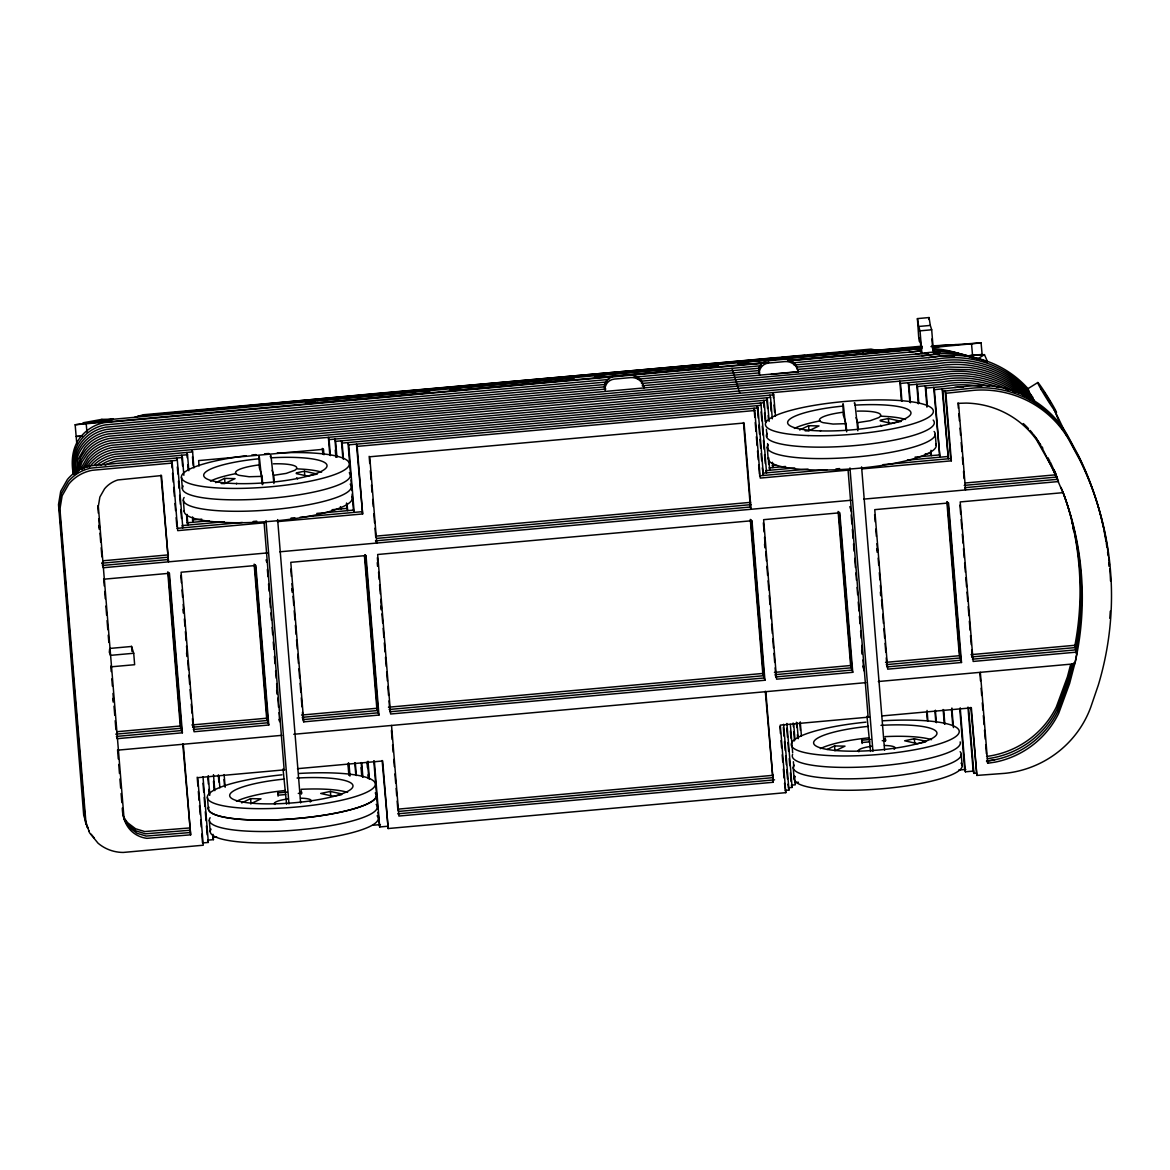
<?xml version="1.0" encoding="UTF-8"?>
<svg xmlns="http://www.w3.org/2000/svg" width="1170" height="1170" viewBox="0 0 1170 1170"><rect width="100%" height="100%" fill="white"/><g stroke="black" fill="none" stroke-linecap="round" stroke-linejoin="round"><path stroke-width="1.5" d="M928.995 319.498L929.068 317.553L917.426 318.606L918.655 336.726L919.591 341.874L919.591 337.911L920.249 340.002L921.258 352.316M270.226 456.666L270.68 455.349A42.237 1.887 84.8 0 1 271.074 456.622L273.912 483.502M75.86 472.753L78.054 459.43L84.796 447.613A39.195 38.391 -17.6 0 1 108.093 433.953L605.841 389.04M854.217 403.123L854.626 402.67A42.237 1.887 84.8 0 1 855.036 403.928L857.859 430.809M76.781 470.501L80.554 457.514L85.512 449.88A39.195 38.391 -17.6 0 1 108.81 436.22L935.81 361.603A101.161 99.055 -17.6 0 1 1029.688 393.442L1032.876 397.449M77.498 472.768L81.271 459.766L86.229 452.147A39.195 38.391 -17.6 0 1 109.527 438.472L936.526 363.855A101.161 99.055 -17.6 0 1 1030.404 395.709L1034.061 400.301M1074.616 646.776C1082.776 605.943 1081.548 563.457 1072.29 522.917M1075.332 649.028C1085.541 597.387 1081.285 543.012 1063.515 493.477M1075.742 653.006C1086.579 599.362 1082.045 542.646 1062.594 491.459M994.646 759.827L987.012 760.983L987.729 763.249L995.363 762.094A89.432 87.575 -17.6 0 0 1058.704 713.305L1069.585 683.587L1075.23 662.001L1077.043 652.085L1074.894 645.284L970.998 654.659M1070.594 664.721L1067.435 676.801L1056.261 707.133A89.373 87.516 -17.6 0 1 986.559 756.449M1072.13 663.814L1068.151 679.068L1056.978 709.386A89.373 87.516 -17.6 0 1 987.275 758.716M1073.68 662.907L1068.868 681.335L1057.695 711.653M78.946 470.574L81.988 462.033L86.946 454.399A39.195 38.391 -17.6 0 1 110.243 440.739L937.243 366.122A101.161 99.055 -17.6 0 1 1034.412 401.895M80.935 468.483L87.662 456.666A39.195 38.391 -17.6 0 1 110.96 443.006L948.3 367.029L969.111 367.453A101.161 99.055 -17.6 0 1 1030.697 398.97M82.075 469.74L88.379 458.933A39.195 38.391 -17.6 0 1 111.676 445.273L949.016 369.281L969.828 369.72A101.161 99.055 -17.6 0 1 1030.244 399.979M1061.629 702.483L1057.987 711.053A89.432 87.575 -17.6 0 1 986.471 761.114M84.138 468.819L89.096 461.199A39.195 38.391 -17.6 0 1 112.393 447.525L939.393 372.908A101.161 99.055 -17.6 0 1 1024.788 396.294M87.106 467.137L89.812 463.452A39.195 38.391 -17.6 0 1 113.11 449.792L940.11 375.175A101.161 99.055 -17.6 0 1 1018.851 393.164M89.066 467.722L90.529 465.718A39.195 38.391 -17.6 0 1 113.826 452.059L940.826 377.442A101.161 99.055 -17.6 0 1 1015.341 392.476M977.667 358.897L984.453 354.642L987.363 361.311M1027.889 388.718L1037.805 382.531M215.689 482.654L224.611 478.398L235.053 478.618L224.655 483.59L221.174 483.517M799.651 429.975L808.572 425.719L819.015 425.938L808.602 430.896L805.121 430.823M241.678 802.883L250.599 798.627L261.042 798.847L250.643 803.819M827.117 749.487L834.546 745.933L845.003 746.153L836.082 750.423M134.711 417.266L143.486 414.736L871.05 349.099L876.52 350.283M296.302 472.899L304.405 471.203L317.304 474.069L307.578 476.102L296.288 473.601M880.264 420.22L888.366 418.509L901.266 421.375L891.525 423.423L880.249 420.907M341.684 793.933L330.393 791.432L320.668 793.465L333.567 796.331L341.669 794.635M925.631 741.253L914.355 738.738L904.629 740.785L917.514 743.652L925.631 741.941M76.781 443.693L75.158 424.768L113.271 419.357L104.949 420.015M101.629 420.293L922.019 346.159M915.466 354.13L921.872 353.281L921.141 351.015L792.543 362.89M1103.442 527.787A319.264 312.639 -17.6 0 0 1078.638 455.949L1067.698 435.664A101.161 99.055 -17.6 0 0 972.27 385.808L934.391 389.654L933.675 387.387L939.876 457.207L934.391 389.654M942.859 391.219L948.344 458.772L942.143 388.952L942.859 391.219L945.141 391.014L945.857 393.281L973.703 390.327A101.161 99.055 -17.6 0 1 1069.131 440.198L1080.071 460.483A319.264 312.639 -17.6 0 1 1098.294 685.152L1090.791 707.104A101.161 99.055 -17.6 0 1 1004.781 773.341L976.862 775.418L970.807 707.382M933.368 347.446L981.089 342.883L982.127 354.539L965.308 356.323M918.669 346.993L922.062 346.627M272.127 470.296L273.721 475.312L286.226 473.397L294.752 470.311A31.795 6.289 -4.6 0 0 296.697 467.547L296.361 466.962A30.683 6.069 -4.6 0 0 273.37 463.832M856.074 417.617L857.668 422.633L870.173 420.703L878.699 417.631A31.795 6.289 -4.6 0 0 880.659 414.867L880.323 414.268A30.683 6.069 -4.6 0 0 857.317 411.138M933.016 347.168L940.563 346.247L931.101 346.715M315.388 400.725C292.851 402.495 315.417 404.103 320.741 402.422L418.611 393.588C442.202 392.009 422.238 389.917 414.809 391.76L316.938 400.593M917.426 318.606L918.669 326.474L930.311 325.435L931.686 329.779L933.543 352.653M918.669 326.474L920.044 330.832L931.686 329.779M305.399 401.017L138.06 416.11L373.376 393.734L778.035 357.698M309.041 400.681L316.324 400.023M321.779 399.54L329.048 398.882M334.518 398.385L341.786 397.727M347.241 397.244L354.525 396.586M359.98 396.089L367.248 395.431M372.703 394.933L379.987 394.29M387.255 393.632L394.539 392.974M399.994 392.476L407.277 391.818M412.732 391.336L420.001 390.678M425.456 390.18L460.015 387.065M463.656 386.729L472.753 385.91M476.395 385.588L485.491 384.769M490.947 384.272L498.215 383.614M503.67 383.116L510.954 382.473M516.409 381.976L523.692 381.318M529.147 380.82L536.416 380.162M541.871 379.68L549.154 379.022M554.609 378.524L561.892 377.866M567.348 377.384L601.906 374.254M607.362 373.771L614.63 373.113M620.1 372.616L627.369 371.958M632.824 371.475L640.107 370.817M645.562 370.32L652.831 369.661M658.286 369.179L665.569 368.521M671.024 368.023L678.308 367.365M683.763 366.868L692.859 366.049M698.314 365.566L705.583 364.908M711.038 364.411L745.612 361.296M749.239 360.974L756.522 360.316M761.977 359.819L771.074 359M774.716 358.663L783.798 357.844M789.267 357.362L796.536 356.704M801.991 356.207L809.274 355.548M814.73 355.066L821.998 354.408M827.453 353.91L834.736 353.252M840.192 352.755L843.833 352.433M852.93 351.614L856.572 351.278M865.654 350.459L869.295 350.137L865.771 350.4M788.463 360.214L895.489 350.561L862.67 351.351L750.204 361.501C713.539 365.274 772.917 363.797 768.514 362.013M901.412 350.02L921.199 348.236M75.158 424.768L764.303 362.7M787.936 360.579L920.644 348.601M611.808 376.872L104.496 422.633A39.195 38.391 -17.6 0 0 81.198 436.308C72.204 446.647 70.917 461.155 73.3 474.157M764.551 363.08L613.665 376.813A10.194 9.974 -17.6 0 0 604.495 384.886L604.554 389.157M788.2 360.945L908.198 350.123A101.161 99.055 -17.6 0 1 922.019 348.543M608.897 379.46L105.212 424.9A39.195 38.391 -17.6 0 0 81.929 438.56C73.432 448.417 71.575 462.135 73.871 474.61M633.847 377.208L761.641 365.669M607.318 381.932L105.929 427.167A39.195 38.391 -17.6 0 0 82.646 440.827C75.158 449.719 72.35 461.858 74.295 473.236M638.206 379.138L759.871 368.155M794.196 365.069L921.287 353.603A101.161 99.055 -17.6 0 1 979.115 359.731M928.556 353.106L921.901 353.706L920.044 330.832M606.221 384.36L106.66 429.419A39.195 38.391 -17.6 0 0 83.362 443.094C76.357 451.503 73.213 462.867 74.865 473.674M640.736 381.244L758.818 370.583M796.858 367.146L927.825 355.329A101.161 99.055 -17.6 0 1 987.246 362.144M605.124 386.773L107.377 431.686A39.195 38.391 -17.6 0 0 84.079 445.36C77.542 453.287 74.149 463.876 75.436 474.128M641.452 383.497L759.593 372.85M797.706 369.398L934.362 357.069A101.161 99.055 -17.6 0 1 1028.24 388.923M642.169 385.764L935.093 359.336A101.161 99.055 -17.6 0 1 1028.956 391.175M771.162 374.341L798.218 371.899L797.501 369.647A12.548 12.285 -17.6 0 0 784.119 359.322L767.9 360.784A10.194 9.974 -17.6 0 0 758.745 368.872L758.803 373.128M775.461 416.169L773.721 394.846L114.543 454.311A39.195 38.391 -17.6 0 0 94.375 464.636M901.383 400.696L899.803 381.142L900.52 383.409L941.543 379.694A101.161 99.055 -17.6 0 1 1008.701 390.297M772.302 418.787L770.562 397.449L115.274 456.578A39.195 38.391 -17.6 0 0 96.218 465.865M909.85 402.261L908.271 382.707L908.988 384.974L942.259 381.961A101.161 99.055 -17.6 0 1 998.493 387.445M193.913 467.927L192.611 451.927L115.991 458.845A39.195 38.391 -17.6 0 0 100.547 465.309M329.823 455.13L328.375 437.346L329.092 439.613L767.403 400.067L769.143 421.405M918.318 403.825L916.739 384.272L917.456 386.524L942.976 384.228A101.161 99.055 -17.6 0 1 989.396 386.378M188.823 470.72L187.522 454.721L116.707 461.112A39.195 38.391 -17.6 0 0 105.183 465.163M336.346 456.87L334.912 439.086L335.629 441.353L764.244 402.685L765.838 422.238M926.932 407.16L925.207 385.837L925.923 388.089L943.707 386.495A101.161 99.055 -17.6 0 1 981.703 386.641M183.865 475.283L182.418 457.499L90.733 465.777A39.195 38.391 -17.6 0 0 67.436 479.437L60.708 491.254L58.5 504.577L83.728 815.461L89.49 832.718L98.017 843.16A39.195 38.391 -17.6 0 0 123.186 852.447L203.244 845.223L197.759 777.67L284.778 769.816M342.883 458.611L341.435 440.827L342.152 443.094L761.085 405.288L766.569 472.841L765.853 470.589L794.737 467.985M224.201 521.776L182.081 525.593L182.798 527.846L177.328 460.293L91.45 468.044A39.195 38.391 -17.6 0 0 68.153 481.704L61.425 493.521L59.217 506.829L85.381 822.13M350.707 476.351L347.973 442.567L348.689 444.834L757.941 407.906L763.41 475.459L762.27 467.868M264.742 522.785L177.708 530.639L172.224 463.071L92.167 470.296A39.195 38.391 -17.6 0 0 68.869 483.971L62.142 495.773L59.933 509.096L86.097 824.397M277.422 521.63L362.642 513.952L356.44 444.132L357.157 446.399L754.782 410.524L760.251 478.077L849.435 470.033M775.783 465.031L772.171 465.367L772.887 467.62L772.463 462.296M192.289 520.006L201.737 519.158M769.012 467.971L785.538 466.479M925.236 453.872L930.691 453.39L931.408 455.642L930.969 450.318M186.615 515.692L187.185 522.8L209.255 520.811M332.075 509.725L346.92 508.38L347.636 510.647L347.066 503.539M915.057 457.119L939.159 454.954M316.777 513.425L353.442 510.12L354.174 512.387L348.689 444.834M762.694 473.192L808.09 469.097M907.379 460.146L947.627 456.519M176.992 528.372L242.336 522.478M253.144 521.498L256.771 521.177M291.037 518.076L294.84 517.74M300.046 517.272L361.925 511.685M759.535 475.81L826.868 469.74M835.936 468.921L839.607 468.585M883.072 464.666L950.625 458.567L951.342 460.834L862.173 468.877M102.975 560.781L168.465 554.872M375.862 536.153L750.643 502.339M965.323 482.976L1056.291 474.757M101.878 563.209L167.368 557.286M376.594 538.419L751.359 504.606M964.212 485.389L1057.007 477.024M168.085 559.553L102.594 565.461L103.311 567.728L268.091 552.854M375.482 540.847L750.262 507.034L751.052 509.286L744.061 423.013L369.735 456.783L376.74 543.055L376.023 540.789M279.776 551.801L851.043 500.263M863.752 499.122L1058.44 481.557L1057.724 479.291L964.943 487.656L965.543 489.937L958.522 403.328L966.23 403.094A89.432 87.575 -17.6 0 1 1036.518 439.832L1052.02 467.166L1062.93 492.672L960.204 501.93L973.147 661.445L1077.043 652.085M104.232 579.165L169.445 573.285L182.388 732.8L117.175 738.679L116.459 736.413L181.672 730.533L168.875 572.832M110.053 648.414L131.566 646.469L131.961 651.383M111.355 666.798L134.638 664.706L133.716 653.269L110.419 655.361L109.322 651.88M116.839 731.733L180.238 726.014L182.388 732.8M191.88 724.961L266.643 718.219L268.793 725.005L194.03 731.747L181.087 572.232L255.85 565.49L268.793 725.005M301.582 715.06L376.813 708.274L378.963 715.06L303.732 721.846L302.299 717.327L377.53 710.541L364.879 554.639M388.455 707.221L762.781 673.452L764.931 680.238L390.604 714.007L377.661 554.492L751.988 520.723L764.931 680.238M774.423 672.399L850.605 665.525L852.755 672.311L776.573 679.185L763.63 519.67L839.811 512.796L852.755 672.311M885.544 662.381L959.356 655.712L961.506 662.498L887.694 669.167L874.75 509.652L948.563 502.983L961.506 662.498M115.742 734.16L180.955 728.266L168.304 572.379M192.597 727.228L267.36 720.471L254.709 564.583M389.171 709.488L763.498 675.719L750.847 519.816M886.26 664.633L960.073 657.979L947.422 502.091M971.714 656.926L1075.61 647.551M193.313 729.48L268.076 722.738L255.279 565.037M389.888 711.755L764.215 677.971L751.418 520.27M838.671 511.904L851.321 667.792L775.14 674.666L775.856 676.918L852.038 670.059L839.241 512.343M972.431 659.193L1076.327 649.818M118.112 750.116L281.794 735.345M293.758 734.277L865.829 682.651M878.334 681.525L1074.762 663.799M297.472 768.675L382.692 760.983L388.177 828.535L785.787 792.66L780.302 725.107L869.471 717.064M882.209 715.908L971.378 707.865L976.862 775.418M278.109 796.17L277.846 792.909L286.811 792.105M862.071 743.491L861.807 740.215L870.758 739.411M285.729 794.518L278.562 795.176L277.846 792.909M298.277 793.392L301.86 793.07L301.143 790.803L301.407 794.079M869.69 741.838L862.524 742.482L861.807 740.215M882.224 740.698L885.822 740.376L885.09 738.124L885.368 741.385M189.291 827.98L144.714 831.548L135.574 828.755L128.013 823.036A27.437 26.866 -17.6 0 1 122.938 815.066M397.683 809.172L773.37 775.286M190.008 830.247L145.431 833.8L136.29 831.022L128.729 825.303A27.437 26.866 -17.6 0 1 123.669 817.333M398.414 811.439L772.273 777.699M190.374 832.528L146.148 836.067L137.007 833.289L129.022 827.161M397.698 813.823L774.555 779.834M183.31 744.237L190.666 834.839L146.864 838.334A27.466 26.895 -17.6 0 1 132.444 832.016C125.541 826.166 122.484 816.938 122.28 808.09M765.853 691.675L773.209 782.277L398.897 816.046L391.541 725.444M794.781 782.54L798.423 782.218M213.086 837.354L216.713 837.018M791.622 785.158L795.264 784.821L794.547 775.929M958.713 770.079L965.82 769.436M208.011 840.133L213.437 839.65L212.998 834.312M373.171 825.23L380.425 824.587M788.478 787.761L792.105 787.439L786.913 723.44M959.78 709.093L964.694 769.538L965.411 771.805L973.762 771.045M202.966 842.926L208.333 842.429L202.995 776.661M377.968 812.272L379.694 826.971L386.978 826.312M785.304 790.379L788.946 790.057L783.607 724.274M967.956 707.104L973.162 771.103L973.879 773.37L976.146 773.165M781.633 357.391L805.004 355.431M808.587 355.124L817.552 354.378M822.919 353.925L831.87 353.194M851.526 351.57L856.864 351.132M837.237 352.755L844.389 352.155M82.514 435.927L76.196 436.425L82.543 436.322M846.685 431.847L846.027 423.672L833.04 424.066L823.08 422.648A31.795 6.289 -4.6 0 1 819.526 420.381L819.483 419.752A30.683 6.069 -4.6 0 1 842.093 412.366M262.738 484.541L262.065 476.365L249.078 476.746L239.119 475.342A31.795 6.289 -4.6 0 1 235.565 473.06L235.536 472.446A30.683 6.069 -4.6 0 1 258.131 465.046M981.089 342.883L931.408 346.291M922.121 347.212L868.842 350.795L901.66 350.005M976.789 354.832L982.127 354.539M932.592 345.867L956.314 344.638M969.886 355.402L984.453 354.642M932.826 350.269L935.503 350.181A101.161 99.055 -17.6 0 1 974.157 358.663M933.543 352.521L936.219 352.448A101.161 99.055 -17.6 0 1 939.7 352.579M94.112 837.822L91.187 834.269M129.446 827.556L124.386 819.6M929.068 317.553L930.311 325.435M375.234 792.953L375.819 793.757M1040.613 445.068L1035.406 437.024A89.373 87.516 -17.6 0 0 1033.212 434.128M1035.801 437.565L1040.759 445.346M88.759 830.451L89.344 831.358M881.595 426.304L881.244 425.704A30.683 6.069 -4.6 0 0 880.571 425.163M297.633 478.983L297.282 478.398A30.683 6.069 -4.6 0 0 296.551 477.857M1042.251 447.174L1042.777 448.139M1047.91 457.675L1049.914 461.389M1041.402 446.53L1057.563 478.925M86.097 824.133L88.043 828.199M86.814 826.4L87.457 827.716M1064.934 431.847L1054.272 409.719L1062.214 429.229M1065.592 433.309L1066.908 436.234M1053.994 469.638L1056.101 474.347M1050.587 462.633L1056.817 476.614M846.027 423.672L843.234 414.897L842.985 403.723A42.237 1.887 84.8 0 1 843.38 404.981L846.071 430.048M849.844 506.654L851.453 511.743M862.787 666.169L864.396 671.258M773.721 394.846L773.004 392.579L773.443 397.917M769.845 395.197L770.562 397.449M767.403 400.067L766.686 397.8L767.549 408.476M764.244 402.685L763.527 400.418L764.112 407.526M760.368 403.036L761.085 405.288M757.941 407.906L757.209 405.639L758.219 418.085M754.782 410.524L754.065 408.257L754.782 417.149M731.952 368.36L739.835 393.252M791.388 785.172L792.105 787.439M788.946 790.057L787.936 784.236M785.787 792.66L784.5 783.286M773.209 782.277L765.282 691.221M340.397 506.639L341.113 508.906M388.177 828.535L382.122 760.5M262.065 476.365L259.287 467.576L259.023 456.402A42.237 1.887 84.8 0 1 259.433 457.675L262.255 484.555M266.058 559.903L266.775 562.17M279.001 719.433L279.718 721.685L278.986 712.632M191.895 449.66L192.611 451.927M187.522 454.721L186.805 452.454L187.229 457.792M182.418 457.499L181.701 455.247L182.564 465.909M176.597 458.026L177.328 460.293M172.224 463.071L171.507 460.819L172.092 467.927M187.185 522.8L187.902 525.052L187.039 514.39M212.721 837.384L213.437 839.65M207.617 840.177L208.333 842.429M131.508 646.308L133.716 653.269M190.666 834.839L182.739 743.784M124.078 818.868L98.324 506.347L99.874 497.045L104.583 488.767A27.466 26.895 -17.6 0 1 117.79 479.963L161.504 475.561L168.509 561.849L160.934 475.108M1071.574 520.65L1072.203 523.838M1072.817 527.026L1073.446 530.229M759.52 375.394L759.462 371.124A10.194 9.974 -17.6 0 1 768.617 363.051L784.836 361.589A12.548 12.285 -17.6 0 1 798.218 371.899M605.27 391.423L605.212 387.153A10.194 9.974 -17.6 0 1 614.382 379.08L630.601 377.617A12.548 12.285 -17.6 0 1 643.983 387.928L643.266 385.661A12.548 12.285 -17.6 0 0 629.884 375.351M971.539 344.009L972.577 355.665M862.67 351.351L862.963 354.685M86.214 423.891L86.96 432.213M980.343 672.326L987.729 763.249M957.952 402.875L958.391 408.286M958.83 413.697L959.415 420.907M960 428.132L960.585 435.342M961.17 442.567L961.901 451.591M962.34 457.002L962.925 464.212M963.51 471.437L964.095 478.647M979.919 673.701L980.519 680.969M981.103 688.252L981.703 695.521M982.288 702.79L982.873 710.073M983.327 715.528L984.058 724.61M984.496 730.065L985.242 739.162M985.681 744.617L986.412 753.714M959.926 505.104L960.672 514.171M961.111 519.612L961.842 528.679M962.281 534.12L963.027 543.172M963.466 548.613L964.197 557.68M964.636 563.121L965.382 572.174M965.82 577.614L966.552 586.682M966.99 592.122L967.736 601.175M968.175 606.616L968.906 615.683M969.345 621.124L970.076 630.191M970.53 635.617L971.261 644.685M971.7 650.125L972.285 657.379M945.857 393.281L951.342 460.834M950.625 458.567L945.141 391.014L972.987 388.074A101.161 99.055 -17.6 0 1 1068.415 437.931L1079.354 458.216A319.264 312.639 -17.6 0 1 1108.312 554.521M968.541 707.587L973.879 773.37M947.993 502.53L960.789 660.246L886.977 666.9L886.246 657.832M946.852 501.637L959.356 655.712M931.905 338.949L932.622 347.753M960.219 707.806L965.411 771.805M935.225 433.953L936.161 445.39M961.213 754.182L962.149 765.619M925.923 388.089L927.357 405.873M951.883 708.011L953.462 727.579M951.459 709.312L952.746 725.312M917.456 386.524L918.757 402.524M943.707 710.014L944.863 724.23M943.137 709.517L944.292 723.747M908.988 384.974L910.421 402.743M935.386 710.219L936.395 722.665M934.947 711.521L935.81 722.183M900.52 383.409L901.953 401.178M927.049 710.439L927.927 721.1M926.625 711.726L927.342 720.618M888.366 418.509L888.761 423.408M914.355 738.738L914.75 743.637M874.619 514.639L875.204 521.878M875.789 529.132L876.388 536.386M876.973 543.64L877.558 550.88M878.144 558.134L878.743 565.388M879.328 572.642L879.913 579.896M880.352 585.322L881.098 594.389M881.536 599.83L882.268 608.897M882.706 614.338L883.452 623.391M883.891 628.831L884.622 637.899M885.061 643.339L885.792 652.392M876.842 548.628L877.134 552.255M880.381 592.122L880.674 595.749M861.588 466.874L884.593 750.233M857.668 422.633L858.21 429.156M849.946 467.927L872.937 751.286M848.074 470.15L868.125 717.181M851.175 514.917L851.906 523.984M852.36 529.425L853.091 538.492M853.53 543.918L854.115 551.172M854.714 558.426L855.445 567.494M855.884 572.934L856.469 580.174M857.054 587.428L857.654 594.682M858.239 601.936L858.97 610.989M859.409 616.429L860.008 623.683M860.594 630.937L861.178 638.191M861.763 645.43L862.363 652.684M862.948 659.938L863.533 667.192M870.553 751.447L866.985 716.289M861.646 650.418L861.939 654.045M838.1 511.451L850.605 665.525M808.572 425.719L808.967 430.618M834.546 745.933L834.956 750.833M800.265 721.875L801.421 736.105M774.014 405.025L774.598 412.132M799.841 723.177L800.412 730.285M796.96 722.709L798.262 738.709M770.43 402.304L771.147 411.197M796.39 722.226L796.814 727.564M797.399 734.672L797.691 738.226M793.655 723.543L794.956 739.542M768.134 415.584L768.427 419.138M793.084 723.06L793.377 726.614M793.801 731.952L794.532 740.844M766.408 429.346L766.994 436.454M767.564 443.576L768.149 450.684M768.719 457.792L769.728 470.238M790.35 724.376L792.66 752.822M793.392 761.714L793.816 767.052M764.536 412.864L765.268 421.756M767.242 447.393L768.163 458.83M768.441 460.863L768.719 464.417M790.364 731.001L790.935 738.124M793.231 767.622L794.152 779.059M761.1 411.913L761.816 420.805M762.255 426.143L762.972 435.035M763.41 440.359L764.127 449.251M764.551 454.589L765.282 463.481M786.766 728.281L787.498 737.173M787.922 742.511L788.639 751.403M789.223 758.511L789.794 765.619M790.379 772.726L791.095 781.619M758.803 425.193L759.52 434.085M759.959 439.423L760.675 448.315M761.114 453.638L761.685 460.761M783.33 727.345L784.046 736.237M784.47 741.561L785.202 750.453M785.626 755.791L786.357 764.683M786.781 770.006L787.512 778.898M755.206 422.472L755.937 431.364M756.361 436.702L757.092 445.594M757.516 450.918L758.248 459.81M758.672 465.148L759.403 474.025M763.352 522.844L764.098 531.911M764.536 537.352L765.268 546.405M765.706 551.845L766.452 560.913M766.891 566.353L767.622 575.421M768.061 580.846L768.807 589.914M769.246 595.354L769.977 604.422M770.416 609.848L771.147 618.915M771.6 624.356L772.332 633.423M772.77 638.864L773.502 647.917M773.955 653.357L774.686 662.425M775.125 667.865L775.856 676.918M779.878 726.394L780.448 733.517M781.033 740.625L781.604 747.732M782.189 754.84L782.759 761.962M783.344 769.07L784.061 777.962M764.551 544.152L764.844 547.779M743.491 422.546L750.336 507.019M750.277 519.378L762.781 673.452M369.164 456.315L369.749 463.51M370.334 470.691L371.065 479.685M371.49 485.067L372.075 492.263M372.66 499.458L373.245 506.639M373.83 513.835L374.561 522.814M375 528.211L375.731 537.205M377.384 557.666L377.983 564.92M378.568 572.174L379.153 579.428M379.592 584.854L380.323 593.921M380.776 599.362L381.508 608.429M381.947 613.87L382.678 622.923M383.131 628.363L383.862 637.431M384.301 642.871L385.032 651.924M385.471 657.365L386.217 666.432M386.656 671.872L387.387 680.94M387.826 686.366L388.572 695.433M389.01 700.874L389.742 709.941M391.409 730.431L392.14 739.498M392.579 744.924L393.178 752.178M393.763 759.432L394.348 766.672M394.933 773.926L395.679 782.979M396.118 788.419L396.703 795.673M397.142 801.099L397.873 810.167M377.252 562.653L377.559 566.28M380.791 606.162L381.084 609.789M357.157 446.399L362.642 513.952M378.963 715.06L366.02 555.545L290.789 562.331L303.732 721.846M365.449 555.092L378.246 712.793L303.015 719.594L302.43 712.34M364.455 556.013L376.813 708.274M374.356 761.202L379.694 826.971M351 479.905L351.863 490.566M352.155 494.12L353.442 510.12M373.786 760.719L376.535 794.488M376.813 798.042L377.691 808.719M342.152 443.094L343.453 459.093M367.98 761.231L369.413 779.015M346.495 503.056L346.92 508.38M367.541 762.533L368.842 778.533M367 762.153L367.438 767.593M368.038 774.847L368.331 778.474M335.629 441.353L336.931 457.353M361.735 763.059L362.89 777.275M361.164 762.562L362.32 776.792M335.278 450.055L335.863 457.251M361.062 767.666L361.647 774.92M329.092 439.613L330.393 455.613M355.344 763.089L356.353 775.534M354.773 762.606L355.782 775.052M323.929 454.75L323.49 449.309L198.637 460.585L199.076 466.011M348.967 763.323L350.005 776.002M322.92 448.856L323.359 454.296M348.397 762.869L349.435 775.549M322.35 448.403L322.788 453.843M347.973 764.229L348.865 775.096M304.405 471.203L304.814 476.102M330.393 791.432L330.803 796.331M290.803 569.132L291.403 576.386M291.988 583.64L292.573 590.879M293.012 596.32L293.758 605.387M294.196 610.828L294.928 619.895M295.366 625.321L296.098 634.389M296.551 639.829L297.282 648.897M297.721 654.337L298.452 663.39M298.906 668.83L299.637 677.898M300.076 683.338L300.807 692.391M301.26 697.832L301.992 706.899M291.856 588.627L292.149 592.254M277.641 519.568L300.631 802.927M273.721 475.312L274.248 481.85M265.985 520.621L288.975 803.966M264.127 522.844L284.164 769.875M286.591 804.141L283.023 768.982M267.36 569.424L267.959 576.678M268.544 583.918L269.129 591.172M269.714 598.426L270.46 607.493M270.899 612.934L271.484 620.173M272.069 627.427L272.668 634.681M273.253 641.935L273.839 649.174M274.423 656.428L275.023 663.683M275.608 670.936L276.193 678.191M276.632 683.616L277.363 692.684M277.817 698.124L278.548 707.192M276.647 690.417L276.939 694.044M254.139 564.13L266.643 718.219M224.611 478.398L225.006 483.298M250.599 798.627L250.994 803.527M224.128 774.598L225.152 787.264M223.996 779.571L224.435 784.997M218.863 775.403L219.872 787.849M192.48 456.783L193.196 465.66M218.293 774.92L218.863 782.028M192.567 516.935L193.006 522.273M213.481 774.642L214.783 790.642M187.814 464.899L188.238 470.238M213.481 781.268L214.212 790.159M208.245 775.651L209.825 795.205M207.807 776.938L208.392 784.046M208.816 789.384L209.255 794.722M181.452 477.199L182.374 488.636M183.31 500.073L184.231 511.509M207.441 797.428L208.362 808.865M209.298 820.302L210.22 831.738M177.328 466.918L177.898 474.025M178.483 481.148L179.054 488.256M179.639 495.363L180.355 504.255M180.794 509.593L181.511 518.471M203.01 783.286L203.726 792.178M204.165 797.501L204.882 806.393M205.306 811.731L206.037 820.623M206.461 825.947L207.192 834.839M172.516 473.265L173.248 482.142M173.672 487.48L174.403 496.372M174.974 503.48L175.559 510.588M176.129 517.71L176.845 526.588M180.809 575.406L181.394 582.66M181.993 589.914L182.578 597.153M183.163 604.407L183.748 611.661M184.348 618.915L184.933 626.155M185.372 631.595L186.103 640.663M186.542 646.103L187.288 655.171M187.727 660.597L188.458 669.664M188.896 675.105L189.642 684.172M190.081 689.613L190.812 698.665M191.251 704.106L191.997 713.173M192.436 718.614L193.167 727.667M197.189 777.187L197.905 786.064M198.344 791.403L199.061 800.295M199.5 805.633L200.216 814.51M200.655 819.848L201.225 826.956M201.81 834.078L202.527 842.956M183.032 609.394L183.324 613.021M186.571 652.904L186.864 656.531M167.734 571.925L180.238 726.014M97.754 505.908L98.353 513.191M98.792 518.646L99.538 527.758M99.976 533.213L100.708 542.31M101.161 547.779L101.892 556.876M102.331 562.346L102.638 565.987M103.662 578.726L104.262 586.009M104.7 591.464L105.285 598.747M105.885 606.031L106.616 615.127M107.07 620.597L107.801 629.694M108.24 635.149L108.839 642.432M109.424 649.716L109.731 653.357M110.755 666.11L111.209 671.565M111.793 678.849L112.379 686.132M112.978 693.415L113.563 700.698M114.002 706.153L114.748 715.25M115.186 720.72L115.932 729.817M117.556 749.838L118.287 758.95M118.74 764.405L119.472 773.502M119.91 778.971L120.656 788.068M121.095 793.538L121.841 802.635M98.806 525.491L99.114 529.132M112.846 698.431L113.139 702.073M895.167 748.142L894.933 747.411A18.501 3.656 -4.6 0 0 884.491 745.495M274.277 803.395L274.511 804.141A18.501 3.656 -4.6 0 0 274.965 804.463M1035.816 403.27A17.711 0.907 58.1 0 1 1028.547 389.361M960.16 741.897A84.298 16.672 -4.6 0 1 875.058 766.292A84.298 16.672 -4.6 0 1 792.602 754.46M894.64 748.902A18.501 3.656 -4.6 0 1 894.129 749.283M858.912 751.769A18.501 3.656 -4.6 0 1 858.517 751.447L858.239 750.716A18.501 3.656 -4.6 0 1 871.913 746.255M960.131 751.71A84.298 16.672 -4.6 0 1 878.173 777.553A84.298 16.672 -4.6 0 1 794.02 765.034M933.163 420.045A84.24 16.672 -4.6 0 1 851.248 445.872A84.24 16.672 -4.6 0 1 767.154 433.368M934.099 431.481A84.24 16.672 -4.6 0 1 852.184 457.309A84.24 16.672 -4.6 0 1 768.076 444.805M794.386 428.425A61.864 12.241 -4.6 0 1 820.214 420.864M881.566 416.213A61.864 12.241 -4.6 0 1 905.536 419.46M855.007 405.127A61.864 12.241 -4.6 0 1 902.055 420.074A61.864 12.241 -4.6 0 1 797.413 428.454A61.864 12.241 -4.6 0 1 842.415 406.136M935.634 443.708A84.269 16.672 -4.6 0 1 855.197 468.585A84.269 16.672 -4.6 0 1 768.222 457.967M820.433 431.189A30.683 6.069 -4.6 0 1 820.711 430.56M961.023 763.147A84.269 16.672 -4.6 0 1 879.094 788.99A84.269 16.672 -4.6 0 1 794.986 776.47M820.375 748.654A61.864 12.241 -4.6 0 1 869.325 737.802M884.988 736.632A61.864 12.241 -4.6 0 1 931.525 739.689M883.014 720.778A84.269 16.672 -4.6 0 1 947.13 741.122A84.269 16.672 -4.6 0 1 804.565 752.544A84.269 16.672 -4.6 0 1 865.902 722.153M880.995 725.356A61.864 12.241 -4.6 0 1 928.044 740.303A61.864 12.241 -4.6 0 1 823.402 748.683A61.864 12.241 -4.6 0 1 868.403 726.365M208.669 807.154A84.284 16.672 -4.6 0 0 291.096 818.971A84.284 16.672 -4.6 0 0 376.214 794.576A84.269 16.672 -4.6 0 1 291.125 818.971A84.269 16.672 -4.6 0 1 208.728 807.154M310.167 801.976A18.501 3.656 -4.6 0 0 311.191 800.821L310.971 800.09A18.501 3.656 -4.6 0 0 300.529 798.174M274.336 803.41A18.501 3.656 -4.6 0 1 287.952 798.949M210.117 817.713A84.269 16.672 -4.6 0 0 287.791 830.7A84.269 16.672 -4.6 0 0 377.296 806.861L376.755 805.194A84.269 16.672 -4.6 0 0 376.17 804.39M183.193 486.062A84.269 16.672 -4.6 0 0 260.881 499.034A84.269 16.672 -4.6 0 0 350.371 475.21L349.845 473.528A84.269 16.672 -4.6 0 0 349.26 472.738M184.129 497.499A84.269 16.672 -4.6 0 0 261.802 510.471A84.269 16.672 -4.6 0 0 351.307 486.647L350.766 484.965A84.269 16.672 -4.6 0 0 350.181 484.175M210.454 481.104A61.864 12.241 -4.6 0 1 236.281 473.558M297.633 468.907A61.864 12.241 -4.6 0 1 321.604 472.153M277.261 453.009A84.269 16.672 -4.6 0 1 338.861 472.885A84.269 16.672 -4.6 0 1 201.021 486.237A84.269 16.672 -4.6 0 1 238.197 456.797M239.499 456.607A84.269 16.672 -4.6 0 1 246.227 455.7M251.755 455.057A84.269 16.672 -4.6 0 1 255.981 454.603M264.595 453.828A84.269 16.672 -4.6 0 1 268.866 453.507M271.074 457.821A61.864 12.241 -4.6 0 1 318.123 472.768A61.864 12.241 -4.6 0 1 213.481 481.148A61.864 12.241 -4.6 0 1 258.482 458.83M351.702 496.402A84.269 16.672 -4.6 0 1 271.264 521.279A84.269 16.672 -4.6 0 1 184.29 510.661M236.472 483.883A30.683 6.069 -4.6 0 1 236.749 483.254M377.106 815.826A84.269 16.672 -4.6 0 1 295.162 841.669A84.269 16.672 -4.6 0 1 211.053 829.15M236.442 801.333A61.864 12.241 -4.6 0 1 285.392 790.496M301.056 789.311A61.864 12.241 -4.6 0 1 347.592 792.382M299.081 773.458A84.269 16.672 -4.6 0 1 363.197 793.816A84.269 16.672 -4.6 0 1 220.647 805.238A84.269 16.672 -4.6 0 1 281.97 774.832M297.063 778.05A61.864 12.241 -4.6 0 1 344.112 792.982A61.864 12.241 -4.6 0 1 239.47 801.377A61.864 12.241 -4.6 0 1 284.471 779.059M1061.058 487.437A307.549 301.173 -17.6 0 1 1075.23 662.001M954.764 387.387A101.161 99.055 -17.6 0 1 963.451 387.051M1023.297 423.555A89.373 87.516 -17.6 0 1 1028.488 428.644M1030.097 430.414A89.373 87.516 -17.6 0 1 1032.452 433.178M1108.736 558.046A319.264 312.639 -17.6 0 1 1109.467 565.095M1109.774 568.635A319.264 312.639 -17.6 0 1 1110.535 581.022M1110.286 611.193A319.264 312.639 -17.6 0 1 1109.789 618.286M1104.158 531.268A319.264 312.639 -17.6 0 1 1106.059 541.739M1106.337 543.48A319.264 312.639 -17.6 0 1 1106.864 546.99M1107.595 552.255A319.264 312.639 -17.6 0 1 1108.019 555.779M1108.75 562.843A319.264 312.639 -17.6 0 1 1109.058 566.368M932.431 348.572A101.161 99.055 -17.6 0 1 966.025 356.25M908.914 352.389A101.161 99.055 -17.6 0 1 919.269 351.015M922.004 355.855A101.161 99.055 -17.6 0 1 939.291 354.174M928.541 357.596A101.161 99.055 -17.6 0 1 954.515 356.163M574.148 379.285L465.163 389.391C457.719 391.175 437.726 389.157 461.36 387.562L565.227 378.232L571.296 377.91L574.148 379.285M718.57 366.254L609.585 376.36C602.14 378.144 582.148 376.126 605.782 374.532L709.649 365.201L715.718 364.879L718.57 366.254M101.849 419.357L83.026 422.794L94.156 422.633L112.978 419.182L101.849 419.357M1049.826 401.281L1043.655 391.599L1050.543 403.548L1049.826 401.281M1041.271 389.639A17.711 0.907 58.1 0 0 1056.408 412.6A17.711 0.907 58.1 0 0 1043.64 390.473A17.711 0.907 58.1 0 0 1041.271 389.639M808.119 435.576A84.269 16.672 -4.6 0 0 933.382 411.079A84.269 16.672 -4.6 0 0 806.627 406.736A84.269 16.672 -4.6 0 0 808.119 435.576"/></g></svg>
